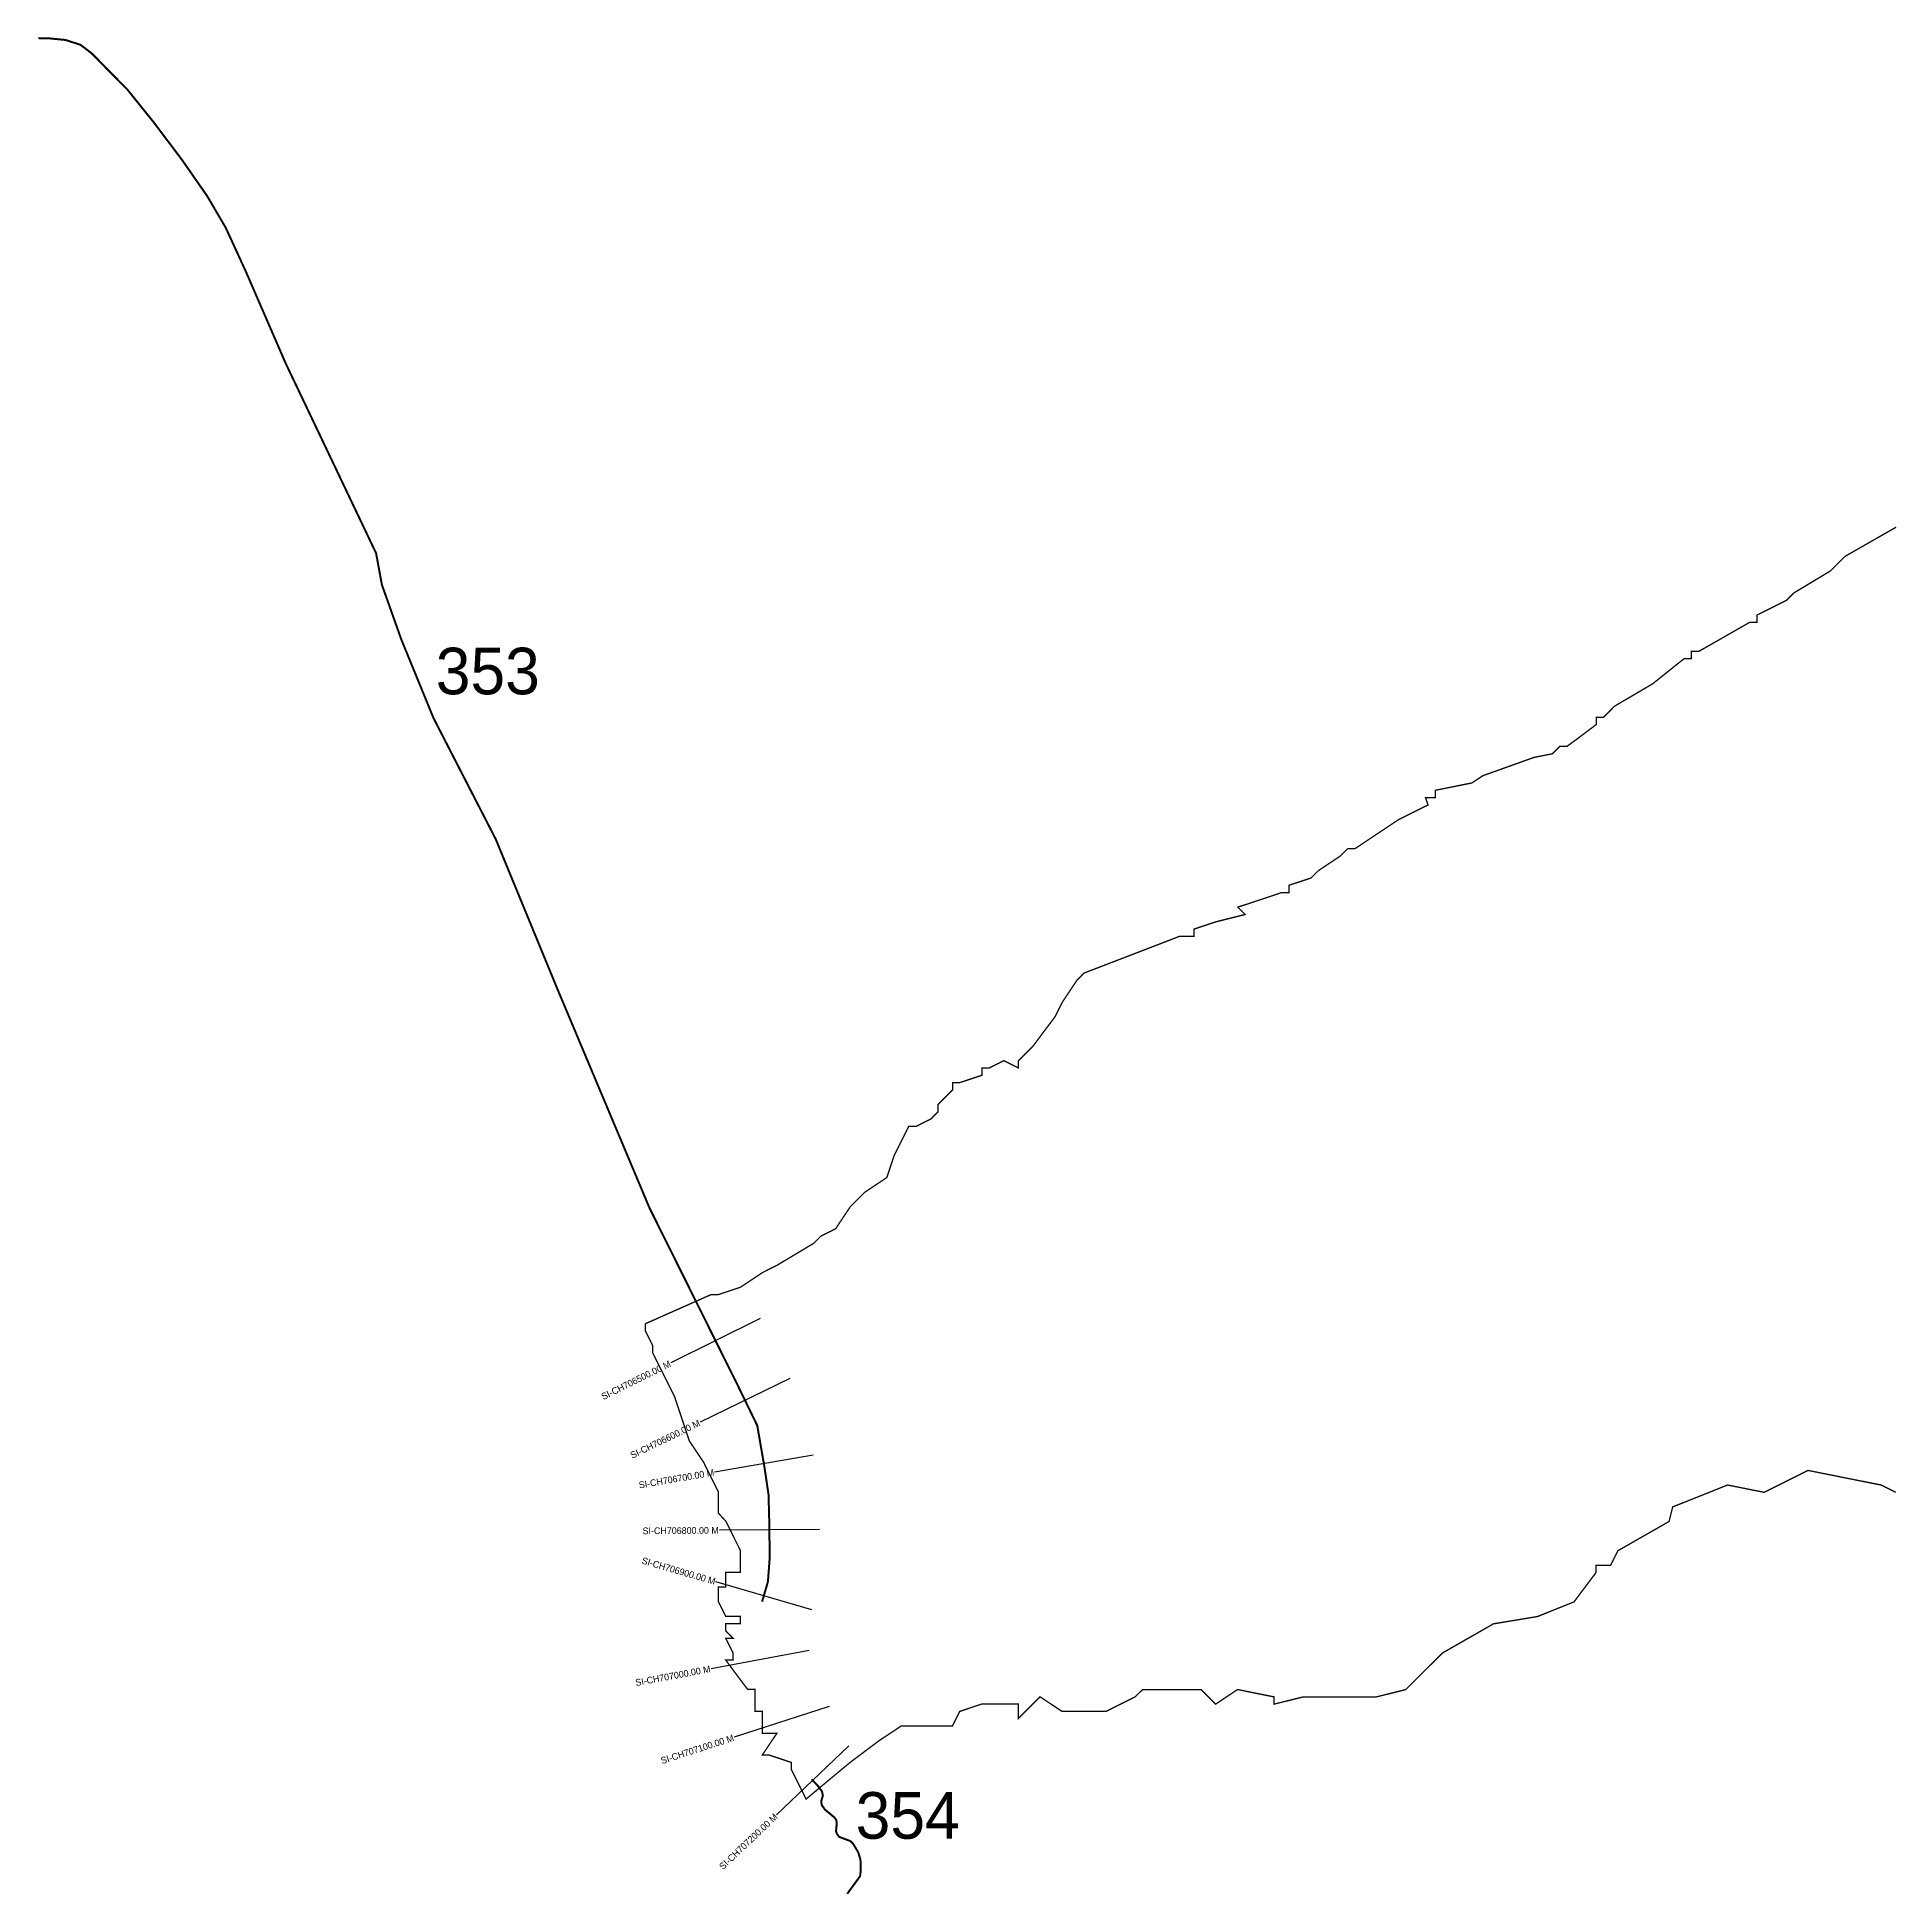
# Model space of a CAD drawing. Header units: metres. Extents: x 350122 to 355912, y 1754098 to 1757854.
# Drawn here: x 350122 to 352907, y 1754098 to 1756888 of the extents above; entities that cross this region are included whole.
import ezdxf
from ezdxf.enums import TextEntityAlignment as Align

# ---------------------------------------------------------------- set-up
doc = ezdxf.new("R2010")
doc.units = ezdxf.units.M
for name, color, linetype in [('CS', 134, 'Continuous'), ('CSMark', 6, 'Continuous'), ('NATURALLY PROTECTED', 3, 'Continuous')]:
    doc.layers.add(name, color=color, linetype=linetype)

msp = doc.modelspace()

# ---------------------------------------------------------------- linework, layer by layer
at = {"color": 6, "const_width": 2}
for points in [[(351035.2, 1754955.9), (351134, 1754999.7), (351145, 1754999.7), (351178, 1755010.7), (351210.9, 1755032.6), (351232.8, 1755043.6), (351287.7, 1755076.5), (351298.8, 1755087.5), (351320.7, 1755098.4), (351342.7, 1755131.4), (351364.6, 1755153.3), (351397.6, 1755175.3), (351408.6, 1755208.2), (351430.5, 1755252.1), (351441.5, 1755252.1), (351463.5, 1755263.1), (351474.4, 1755274), (351474.4, 1755285), (351496.4, 1755307), (351496.4, 1755318), (351507.4, 1755318), (351540.4, 1755328.9), (351540.4, 1755339.9), (351551.3, 1755339.9), (351573.3, 1755350.9), (351595.2, 1755339.9), (351595.2, 1755350.8), (351617.2, 1755372.8), (351650.1, 1755416.7), (351661.2, 1755438.7), (351683.1, 1755471.6), (351694.1, 1755482.5), (351836.8, 1755537.4), (351858.8, 1755537.4), (351858.8, 1755548.4), (351891.7, 1755559.3), (351935.6, 1755570.3), (351924.7, 1755581.3), (351990.6, 1755603.2), (352000.5, 1755603.2), (352001.5, 1755603.2), (352001.5, 1755614.2), (352034.5, 1755625.1), (352045.4, 1755636.1), (352078.4, 1755658.1), (352089.4, 1755669), (352100.3, 1755669), (352166.2, 1755712.9), (352210.2, 1755734.9), (352206.4, 1755745.8), (352221.1, 1755745.8), (352221.1, 1755756.8), (352276, 1755767.8), (352292.5, 1755778.7), (352369.4, 1755806.2), (352396.8, 1755811.6), (352407.8, 1755822.6), (352418.8, 1755822.6), (352462.7, 1755855.5), (352462.7, 1755866.5), (352473.7, 1755866.5), (352490.1, 1755883), (352547.3, 1755916.6), (352594.5, 1755954.3), (352605.4, 1755954.3), (352605.4, 1755965.2), (352616.4, 1755965.2), (352693.3, 1756009.1), (352704.2, 1756009.1), (352704.3, 1756020.1), (352748.2, 1756042), (352759.2, 1756053), (352814.1, 1756086), (352836, 1756107.9), (352912.9, 1756151.8)], [(352912.4, 1754702.7), (352890.4, 1754713.7), (352780.6, 1754735.6), (352714.8, 1754702.7), (352659.9, 1754713.7), (352577.5, 1754680.8), (352572, 1754658.9), (352495.2, 1754615), (352484.2, 1754593), (352462.2, 1754593), (352462.2, 1754582.1), (352429.3, 1754538.2), (352374.4, 1754516.2), (352308.5, 1754505.3), (352231.7, 1754461.4), (352176.7, 1754406.5), (352132.8, 1754395.6), (352023, 1754395.6), (351979.1, 1754384.7), (351979.1, 1754395.6), (351924.2, 1754406.6), (351891.3, 1754384.7), (351869.4, 1754406.6), (351781.6, 1754406.6), (351770.5, 1754395.7), (351726.6, 1754373.7), (351660.8, 1754373.7), (351627.8, 1754395.7), (351594.9, 1754362.8), (351594.9, 1754384.8), (351540, 1754384.8), (351507.1, 1754373.8), (351496.1, 1754351.9), (351419.2, 1754351.9), (351386.3, 1754330), (351342.4, 1754297.1), (351276.5, 1754242.2), (351254.5, 1754286.1), (351254.5, 1754297.1), (351221.6, 1754308.1), (351210.6, 1754308.1), (351229, 1754335.6), (351232.6, 1754341), (351210.7, 1754341), (351210.7, 1754373.9), (351199.7, 1754373.9), (351199.7, 1754406.9), (351188.7, 1754406.9), (351155.8, 1754450.8), (351166.8, 1754450.8), (351166.8, 1754461.8), (351155.8, 1754483.7), (351166.8, 1754483.7), (351155.8, 1754494.7), (351155.8, 1754505.7), (351177.8, 1754505.7), (351177.8, 1754516.7), (351155.8, 1754516.7), (351144.8, 1754538.6), (351144.8, 1754560.6), (351155.8, 1754560.6), (351155.8, 1754582.5), (351177.8, 1754582.5), (351177.8, 1754615.5), (351155.9, 1754659.4), (351144.9, 1754671.3), (351144.9, 1754703.3), (351124.7, 1754743.7), (351123, 1754747.2), (351101, 1754780.2), (351079.1, 1754846), (351046.2, 1754911.9), (351046.2, 1754922.9), (351035.2, 1754944.9), (351035.2, 1754955.9)]]:
    msp.add_lwpolyline(points, dxfattribs=at)
at = {"layer": 'CS'}
for p, q in [((351207.6, 1754963.9), (351073.3, 1754897.1)), ((351252.3, 1754873.6), (351117.3, 1754808.1)), ((351286.9, 1754758.7), (351139.1, 1754733.1)), ((351296.4, 1754647.1), (351146.4, 1754645.8)), ((351285, 1754526.4), (351141, 1754568.5)), ((351281.3, 1754465.3), (351133.8, 1754437.9)), ((351311.3, 1754381), (351168.6, 1754334.9)), ((351340.8, 1754321.9), (351232, 1754218.5))]:
    msp.add_line(p, q, dxfattribs=at)
at = {"layer": 'NATURALLY PROTECTED', "const_width": 3, "flags": 128}
for points in [[(350123.6, 1756886.1), (350139, 1756885.9), (350165.1, 1756883.3), (350187.2, 1756876), (350204.3, 1756863), (350218.4, 1756848.6), (350224.3, 1756842.5), (350257.5, 1756808.9), (350296.3, 1756760.7), (350339.2, 1756703.8), (350377.4, 1756648.9), (350405.2, 1756601.4), (350435.6, 1756535.2), (350495, 1756398.2), (350609.3, 1756158.2), (350630.9, 1756112.8), (350639.6, 1756065.4), (350668.9, 1755982.9), (350717.1, 1755865.2), (350810.5, 1755683.5), (350903, 1755458.7), (351041.4, 1755129.6), (351174.5, 1754862), (351203.1, 1754803.1), (351213.8, 1754741.7), (351220.1, 1754699.3), (351221.3, 1754654), (351221.8, 1754603.9), (351219.2, 1754568.7), (351210.4, 1754538.5)], [(351285.1, 1754271.9), (351285.9, 1754270.7), (351294.6, 1754261.6), (351300.3, 1754253.7), (351301.7, 1754247.4), (351299.3, 1754239.4), (351299.8, 1754233.6), (351304.6, 1754226.5), (351313, 1754219.6), (351318.8, 1754214.8), (351321.9, 1754210.5), (351322.5, 1754205.6), (351321.4, 1754193.8), (351323.1, 1754189.4), (351326.1, 1754185.4), (351334.9, 1754182.1), (351342.9, 1754179.1), (351346.8, 1754175.5), (351350.3, 1754169.7), (351354.7, 1754162.3), (351358.1, 1754151.2), (351358.6, 1754135.4), (351357.5, 1754126.3), (351348.5, 1754114), (351338.2, 1754099.9)]]:
    msp.add_lwpolyline(points, dxfattribs=at)

# ---------------------------------------------------------------- texts
at = {"char_height": 70, "attachment_point": 1}
for s, insert in [('353', (350720.5, 1755970.9)), ('354', (351350.9, 1754252.6))]:
    msp.add_mtext_dynamic_manual_height_columns(s, width=95.172, gutter_width=1, heights=[0], dxfattribs=dict(at, insert=insert))
at = {"layer": 'CSMark'}
for s, rotation, p in [('SI-CH706500.00 M', 26.4536, (351072.4, 1754896.6)), ('SI-CH706600.00 M', 25.9216, (351116.4, 1754807.6)), ('SI-CH706700.00 M', 9.8181, (351138.2, 1754732.9)), ('SI-CH706800.00 M', 0.4808, (351145.4, 1754645.8)), ('SI-CH706900.00 M', 343.7155, (351140.1, 1754568.7)), ('SI-CH707000.00 M', 10.5163, (351132.8, 1754437.7)), ('SI-CH707100.00 M', 17.9308, (351167.6, 1754334.6)), ('SI-CH707200.00 M', 43.5395, (351231.3, 1754217.8))]:
    msp.add_text(s, height=10, rotation=rotation, dxfattribs=at).set_placement(p, align=Align.MIDDLE_RIGHT)

doc.saveas('drawing.dxf')
